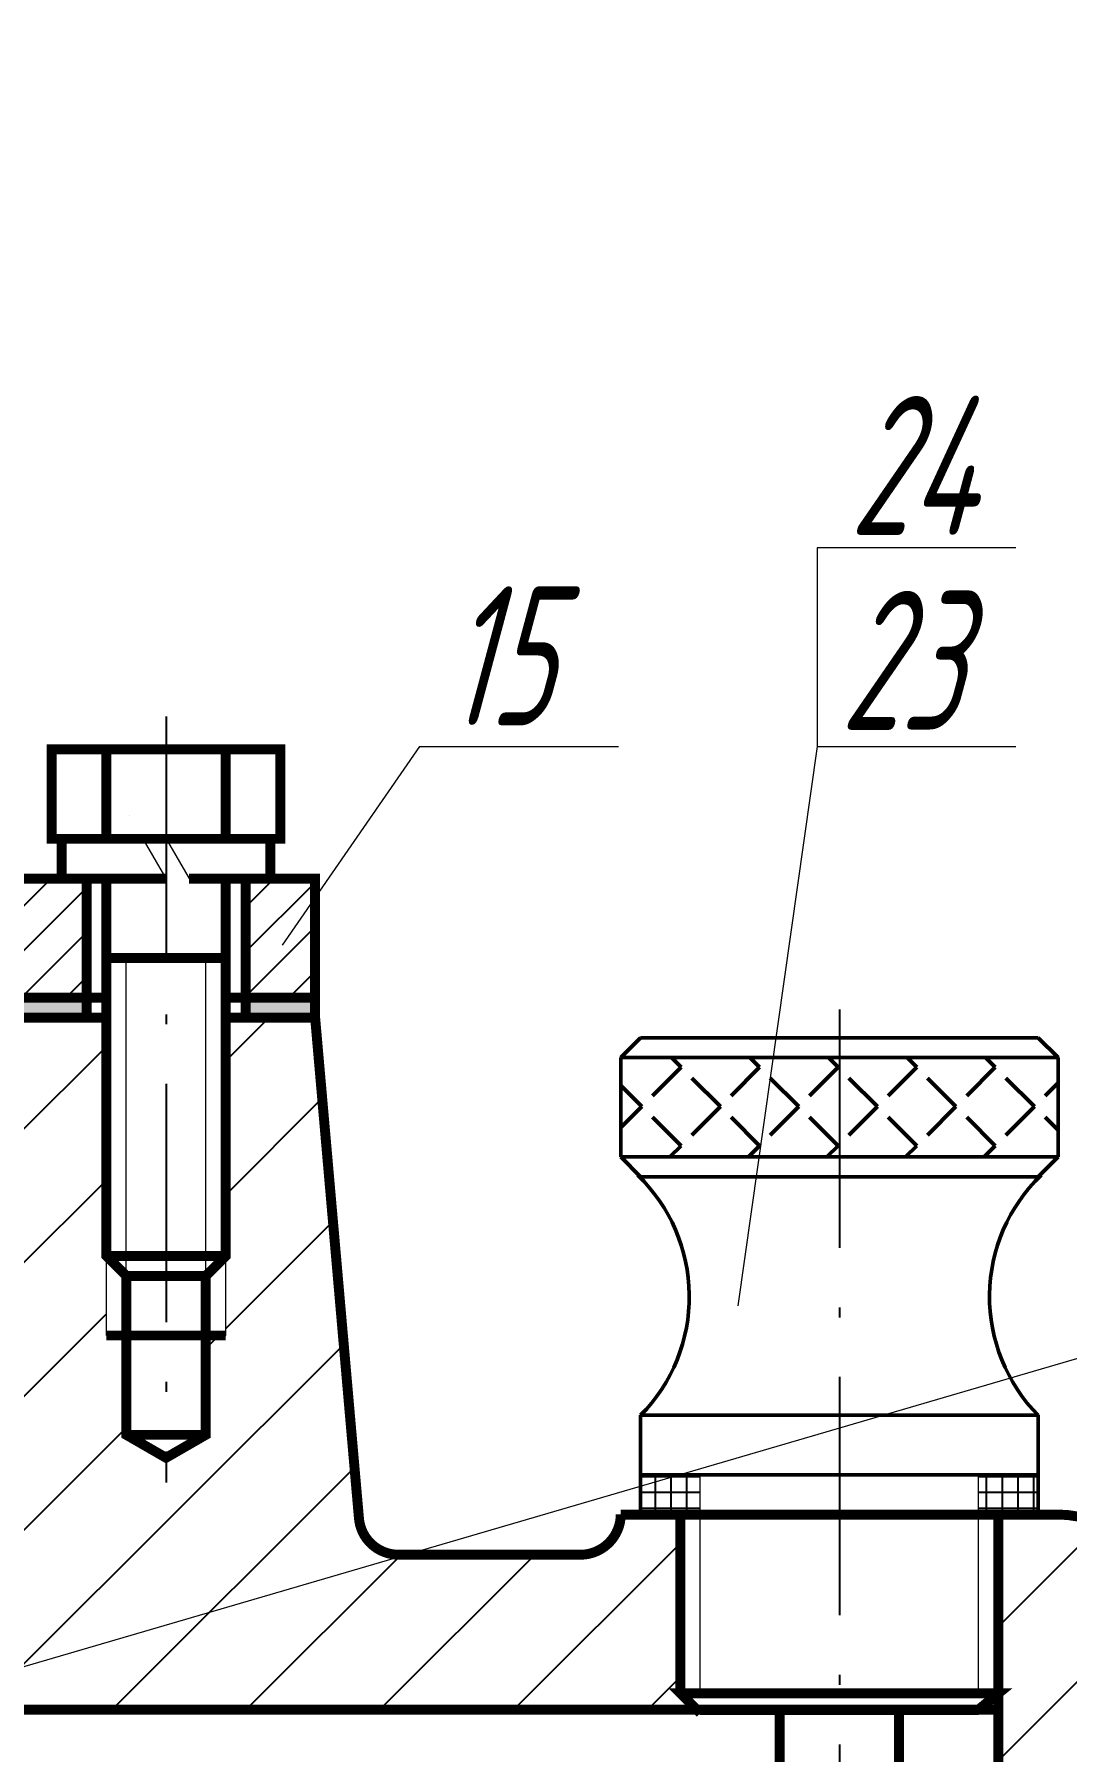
# Model space of a CAD drawing. Extents: x -10 to 1530, y -433 to 597.
# Drawn here: x 310.4 to 362.3, y 379.6 to 466 of the extents above; entities that cross this region are included whole.
import ezdxf

# ---------------------------------------------------------------- set-up
doc = ezdxf.new("R2010")
doc.units = 0
doc.header["$PDMODE"] = 3
doc.linetypes.add('ACAD_ISO10W100', pattern=[18.5, 12, -3, 0.5, -3])
doc.layers.get('DEFPOINTS').update_dxf_attribs({"linetype": 'CONTINUOUS'})
for name, color, linetype in [('ОСИ', 40, 'ACAD_ISO10W100'), ('ПРЕДВАРИТ', 5, 'CONTINUOUS'), ('ТЕКСТ', 1, 'CONTINUOUS'), ('ШТРИХОВКИ', 9, 'CONTINUOUS')]:
    doc.layers.add(name, color=color, linetype=linetype)
doc.layers.add('ОСНОВНОЙ', color=7, linetype='CONTINUOUS', lineweight=50)
doc.layers.add('РАЗМЕРЫ', color=140, linetype='CONTINUOUS', lineweight=9)
doc.styles.get("Standard").update_dxf_attribs({"font": 'txt.shx', "width": 0.6, "oblique": 15})
doc.dimstyles.get("Standard").update_dxf_attribs({"dimtxt": 2.5, "dimasz": 4, "dimexe": 1.25, "dimexo": 0.625, "dimtad": 1, "dimdec": 4, "dimdsep": 46, "dimlunit": 6, "dimtxsty": 'Standard', "dimcen": 2.5, "dimadec": 0, "dimazin": 0, "dimtfac": 1, "dimtdec": 4, "dimtmove": 0, "dimatfit": 3, "dimfxl": 0, "dimtolj": 1, "dimtzin": 0, "dimarcsym": 0})

# ---------------------------------------------------------------- blocks, each defined once
blk = doc.blocks.new('*D83')
at = {"layer": 'DEFPOINTS', "color": 0, "lineweight": 25}
for p in [(305.9725622780423, 468.8850784860684), (425.050106649808, 231.4421618220009), (435.549632136497, 231.4421618220009)]:
    blk.add_point(p, dxfattribs=at)
at = {"layer": 'РАЗМЕРЫ', "color": 0, "lineweight": -2}
for p, q in [((306.5975622780423, 468.8850784860684), (436.7996321364971, 468.8850784860683)), ((435.5496321364971, 464.8850784860683), (435.549632136497, 235.4421618220009)), ((425.675106649808, 231.4421618220009), (436.799632136497, 231.4421618220009))]:
    blk.add_line(p, q, dxfattribs=at)
at = {"layer": 'РАЗМЕРЫ', "color": 0, "lineweight": 25}
for points in [[(434.8829654698304, 464.8850784860683), (436.2162988031637, 464.8850784860683), (435.5496321364971, 468.8850784860683)], [(434.8829654698303, 235.4421618220009), (436.2162988031637, 235.4421618220009), (435.549632136497, 231.4421618220009)]]:
    blk.add_solid(points, dxfattribs=at)
at = {"layer": 'РАЗМЕРЫ', "color": 0, "insert": (433.6746321364969, 345.2031282742757), "char_height": 2.5, "attachment_point": 5, "rotation": 90}
blk.add_mtext('\\A1;238', dxfattribs=at)

msp = doc.modelspace()

# ---------------------------------------------------------------- hatches: boundary and pattern name
at = {"layer": 'ОСНОВНОЙ'}
h = msp.add_hatch(dxfattribs=at)
h.set_pattern_fill('ANGLE', color=256, scale=0.4, angle=135, style=0)
h.set_pattern_definition([(135, (435.8027241376106, -117.4411652538166), (-1.975656346635214, -1.975656346635214), [2.032, -0.762]), (225, (435.8027241376106, -117.4411652538166), (1.975656346635214, -1.975656346635214), [2.032, -0.762])])
h.paths.add_polyline_path([(339.9149233507076, 414.4978579431658), (339.9149233507072, 409.4978579431658), (350.9149233507072, 409.4978579431656), (350.9149233507076, 414.4978579431658)])
h.paths.add_polyline_path([(350.9149233507072, 414.4978579431658), (350.9149233507076, 409.497857943166), (361.9149233507076, 409.4978579431658), (361.9149233507067, 414.4978579431655)])
at = {"layer": 'ШТРИХОВКИ', "lineweight": 25}
h = msp.add_hatch(dxfattribs=at)
h.set_pattern_fill('ANSI31', color=0, scale=0.5, style=0)
h.set_pattern_definition([(45, (0, 0), (-1.122532015133644, 1.122532015133644), [])])
edge = h.paths.add_edge_path()
edge.add_line((313.0376932364898, 423.5121920654265), (313.0376932364898, 417.5121920654265))
edge.add_line((313.0376932364898, 417.5121920654265), (309.5376932364898, 417.5121920654265))
edge.add_line((309.5376932364898, 417.5121920654265), (309.5376932364898, 405.5121920654265))
edge.add_line((309.5376932364898, 405.5121920654265), (308.5376932364898, 404.5121920654265))
edge.add_line((308.5376932364898, 404.5121920654265), (306.5376932364898, 404.5121920654265))
edge.add_line((306.5376932364898, 404.5121920654265), (305.5376932364898, 405.5121920654265))
edge.add_line((305.5376932364898, 405.5121920654265), (305.3474656305347, 407.6865035509218))
edge.add_arc((303.3550762343511, 407.5121920654265), 2.000000000000025, 5.000000000001365, 84.76111133744153)
edge.add_line((303.5376932364898, 409.5038373728369), (303.5376932364898, 416.5121920654265))
edge.add_line((303.5376932364898, 416.5121920654265), (301.3369557030391, 416.5121920654265))
edge.add_line((301.3369557030391, 416.5121920654265), (301.3369557030391, 421.5121920654265))
edge.add_line((301.3369557030391, 421.5121920654265), (307.5376932364898, 421.5121920654264))
edge.add_arc((307.5376932364898, 423.5121920654264), 2, 270, 360)
edge.add_line((309.5376932364898, 423.5121920654264), (313.0376932364898, 423.5121920654265))
h.paths.add_polyline_path([(297.0376932364898, 421.5121920654265), (297.0376932364898, 416.5121920654265), (298.3369557030391, 416.5121920654265), (298.3369557030391, 421.5121920654265)])
h.paths.add_polyline_path([(321.0376932364898, 423.5121920654265), (321.0376932364898, 417.5121920654265), (324.5376932364898, 417.5121920654265), (324.5376932364898, 423.5121920654265)])
edge = h.paths.add_edge_path()
edge.add_line((242.5376932364898, 423.5121920654265), (257.5376932364898, 423.5121920654264))
edge.add_arc((259.5376932364898, 423.5121920654264), 2, 180, 270)
edge.add_line((259.5376932364898, 421.5121920654264), (270.0376932364898, 421.5121920654265))
edge.add_line((270.0376932364898, 421.5121920654265), (270.0376932364898, 416.5121920654273))
edge.add_line((270.0376932364898, 416.5121920654273), (263.5376932364898, 416.512192065425))
edge.add_line((263.5376932364898, 416.512192065425), (263.5376932364893, 409.5038373728368))
edge.add_arc((263.7203102386284, 407.5121920654265), 1.999999999999983, 95.23888866257158, 175.0000000000003)
edge.add_line((261.7279208424449, 407.6865035509218), (261.5376932364898, 405.5121920654265))
edge.add_line((261.5376932364898, 405.5121920654265), (260.5376932364898, 404.5121920654265))
edge.add_line((260.5376932364898, 404.5121920654265), (258.5376932364898, 404.5121920654265))
edge.add_line((258.5376932364898, 404.5121920654265), (257.5376932364898, 405.5121920654265))
edge.add_line((257.5376932364898, 405.5121920654265), (257.5376932364898, 417.5121920654265))
edge.add_line((257.5376932364898, 417.5121920654265), (242.5376932364898, 417.5121920654265))
edge.add_line((242.5376932364898, 417.5121920654265), (242.5376932364898, 423.5121920654265))
at = {"layer": 'ШТРИХОВКИ'}
h = msp.add_hatch(color=256, dxfattribs=at)
h.paths.add_polyline_path([(313.0376932364898, 416.5121920654265), (313.0376932364898, 417.5121920654265), (309.5376932364898, 417.5121920654265), (309.5376932364898, 416.5121920654265)])
h.paths.add_polyline_path([(324.5376932364898, 416.5121920654265), (324.5376932364898, 417.5121920654265), (321.0376932364898, 417.5121920654265), (321.0376932364898, 416.5121920654265)])
h = msp.add_hatch(dxfattribs=at)
h.set_pattern_fill('ANSI31', color=0, scale=1.5, style=0)
h.set_pattern_definition([(45, (0, 0), (-3.367596045400932, 3.367596045400933), [])])
h.paths.add_polyline_path([(315.0376932364897, 395.5121920654264), (315.0376932364898, 400.5121920654265), (314.0376932364898, 400.5121920654265), (314.0376932364898, 416.5121920654265), (313.0376932364898, 416.5121920654265), (309.5376932364898, 416.5121920654265), (309.5376932364898, 405.5121920654265), (309.5376932364898, 383.516160466946), (329.8968343073021, 389.4765238983117), (328.7356700599962, 389.4765238983117, -0.3888787318529864), (326.7432806638126, 391.3022124128163), (324.5376932364897, 416.5121920654265), (321.0376932364898, 416.5121920654265), (320.0376932364898, 416.5121920654265), (320.0376932364898, 404.5121920654265), (320.0376932364898, 400.5121920654265), (319.0376932364898, 400.5121920654265), (319.0376932364898, 395.5121920654265), (317.0376932364897, 394.3574915270472)])
h.paths.add_polyline_path([(342.9149233507067, 391.4978579431654), (339.914923350707, 391.4978579431655, -0.4173242881869948), (337.8411422010792, 389.4765238983117), (329.8968343073021, 389.4765238983117), (309.5376932364897, 383.516160466946), (309.5376932364898, 381.6820650465064), (342.9149233507076, 381.6820650465064), (342.9149233507076, 382.4978579431655)])
h.paths.add_polyline_path([(366.9149233507068, 386.4978579431652, 0.4142135623730751), (361.9149233507072, 391.4978579431652), (358.9149233507104, 391.4978579431653), (358.914923350715, 382.4978579431658), (358.9149233507117, 378.2718393177632), (366.9149233507068, 380.555522180491)])
h.paths.add_polyline_path([(366.9149233507069, 380.555522180491), (358.9149233507072, 378.2718393177619), (358.9149233507072, 372.4978579431652), (358.9149233507061, 358.2489650974025), (366.9149233507069, 360.5371019803699)])
edge = h.paths.add_edge_path()
edge.add_line((366.9149233507068, 360.5371019803698), (358.9149233507057, 358.2489650974024))
edge.add_line((358.9149233507057, 358.2489650974024), (358.9149233507037, 322.5312048812762))
edge.add_line((358.9149233507037, 322.5312048812762), (376.836546377541, 322.5312048812761))
edge.add_spline(control_points=[(376.836546377541, 322.5312048812761), (376.7727322655624, 326.5372669229602), (376.1431291239905, 330.5342359021182), (375.5135259824185, 334.5312048812762)], knot_values=[0, 0, 0, 9.059419880941277e-14, 12.07271232846672, 12.07271232846672, 12.07271232846672, 12.07271232846672], degree=3, periodic=0)
edge.add_line((375.5135259824186, 334.5312048812762), (368.9149233507069, 334.5312048812762))
edge.add_arc((368.9149233507069, 336.5312048812762), 2, 180, 270, ccw=False)
edge.add_line((366.9149233507069, 336.5312048812762), (366.9149233507068, 360.5371019803698))
h = msp.add_hatch(dxfattribs=at)
h.set_pattern_fill('ANSI37', color=256, scale=0.25, angle=45, style=0)
h.set_pattern_definition([(180, (2511.765856542135, 1496.727205701906), (0, 0.79375), []), (90, (2511.765856542135, 1496.727205701906), (0.79375, 0), [])])
h.paths.add_polyline_path([(343.9149233507076, 391.4978579431651), (343.9149233507076, 393.4978579431652), (340.9149233507072, 393.4978579431652), (340.9149233507072, 391.4978579431653)])
h.paths.add_polyline_path([(357.9149233507104, 393.4978579431651), (357.9149233507094, 391.4978579431655), (360.9149233507072, 391.4978579431656), (360.9149233507072, 393.497857943165)])

# ---------------------------------------------------------------- linework, layer by layer
at = {"layer": 'ОСИ', "color": 0}
for p, q in [((317.0376932364898, 431.6753190171933), (317.0376932364898, 393.1091517284083)), ((350.9149233507076, 416.9255565646267), (350.9149233507074, 274.8520281750367))]:
    msp.add_line(p, q, dxfattribs=at)
at = {"layer": 'ОСНОВНОЙ', "lineweight": 20}
for p, q in [((317.0376932364898, 423.5121920654265), (315.8829926981105, 425.5121920654266)), ((317.0376932364895, 425.5121920654265), (318.1923937748686, 423.5121920654265)), ((314.0376932364898, 400.5121920654265), (314.0376932364898, 423.5121920654265)), ((320.0376932364898, 400.5121920654265), (320.0376932364898, 423.5121920654265)), ((315.0376932364898, 395.5121920654265), (315.0376932364898, 419.5121920654265)), ((319.0376932364898, 395.5121920654265), (319.0376932364898, 419.5121920654265)), ((343.9149233507026, 382.4978579431655), (343.9149233507076, 393.4978579431656)), ((357.9149233506853, 382.4978579431658), (357.9149233507104, 393.4978579431631))]:
    msp.add_line(p, q, dxfattribs=at)
at = {"layer": 'ОСНОВНОЙ'}
for p, q in [((339.9149233507072, 414.497857943166), (340.9149233507072, 415.4978579431658)), ((360.9149233507067, 415.4978579431655), (340.9149233507072, 415.4978579431658)), ((361.9149233507076, 414.4978579431661), (360.9149233507076, 415.4978579431656)), ((339.9149233507072, 414.4978579431656), (361.9149233507072, 414.4978579431658)), ((339.9149233507072, 409.4978579431658), (339.9149233507072, 414.497857943166)), ((361.9149233507076, 409.4978579431655), (361.9149233507076, 414.4978579431661)), ((339.9149233507072, 409.4978579431658), (361.9149233507067, 409.4978579431658)), ((339.9149233507072, 409.4978579431658), (340.9149233507072, 408.4978579431658)), ((361.9149233507076, 409.4978579431655), (360.9149233507076, 408.4978579431656)), ((340.9149233507072, 408.4978579431658), (360.9149233507067, 408.4978579431656)), ((340.9149233507072, 391.4978579431656), (340.9149233507076, 396.4978579431656)), ((340.9149233507076, 396.4978579431656), (360.9149233507076, 396.4978579431657)), ((360.9149233507076, 396.4978579431657), (360.9149233507072, 391.4978579431656)), ((340.9149233507076, 393.4978579431653), (360.9149233507076, 393.4978579431656)), ((339.9149233507067, 391.4978579431655), (339.9149233507072, 391.4978579431653)), ((339.9149233507072, 391.4978579431655), (361.9149233507068, 391.4978579431652)), ((340.9149233507072, 391.4978579431653), (360.9149233507072, 391.4978579431656)), ((342.9149233507072, 382.4978579431656), (342.9149233507067, 391.4978579431655)), ((358.9149233507067, 382.4978579431626), (358.9149233507104, 391.4978579431624)), ((361.9149233507072, 391.4978579431652), (361.9149233507072, 391.4978579431653)), ((337.91492066552, 389.4765238983117), (328.7356700599962, 389.4765238983117)), ((342.9149233507076, 382.4978579431655), (358.9149233507072, 382.4978579431658)), ((343.9149233507072, 381.4978579431656), (342.9149233507072, 382.4978579431656)), ((357.9149233507067, 381.4978579431656), (358.9149233507072, 382.4978579431658)), ((343.9149233507072, 381.4978579431656), (357.9149233507067, 381.4978579431656)), ((347.9149233507072, 381.4978579431657), (347.9149233507072, 366.4978579431656)), ((353.9149233507072, 381.4978579431658), (353.9149233507078, 275.8520281750366))]:
    msp.add_line(p, q, dxfattribs=at)
at = {"layer": 'ОСНОВНОЙ', "const_width": 0.5}
for points in [[(311.2876932364895, 425.512192065427), (311.28769323649, 430.012192065427), (322.7876932364898, 430.0121920654265), (322.7876932364898, 425.5121920654265), (311.2876932364895, 425.512192065427)], [(314.0376932364898, 430.0121920654265), (314.0376932364898, 425.5121920654269)], [(320.0376932364898, 430.0121920654265), (320.0376932364898, 425.5121920654266)], [(311.7876932364898, 425.5121920654265), (311.7876932364898, 423.5121920654265)], [(322.2876932364898, 425.5121920654265), (322.2876932364898, 423.5121920654265)], [(314.0376932364898, 423.5121920654265), (314.0376932364898, 404.5121920654265), (315.0376932364898, 403.5121920654265), (319.0376932364898, 403.5121920654265), (320.0376932364898, 404.5121920654265), (320.0376932364898, 423.5121920654265)], [(318.1923937748686, 423.5121920654265), (321.0376932364898, 423.5121920654265)], [(321.0376932364898, 423.5121920654265), (321.0376932364898, 417.5121920654265), (324.5376932364898, 417.5121920654265), (324.5376932364898, 423.5121920654265), (321.0376932364898, 423.5121920654265)], [(314.0376932364898, 419.5121920654265), (320.0376932364898, 419.5121920654265)], [(309.5376932364898, 416.5121920654265), (313.0376932364898, 416.5121920654265), (313.0376932364898, 417.5121920654265)], [(313.0376932364898, 417.5121920654265), (314.0376932364898, 417.5121920654265)], [(320.0376932364898, 417.5121920654265), (321.0376932364898, 417.5121920654265)], [(324.5376932364898, 417.5121920654265), (324.5376932364898, 416.5121920654265), (321.0376932364898, 416.5121920654265), (321.0376932364898, 417.5121920654265), (324.5376932364898, 417.5121920654265)], [(313.0376932364898, 416.5121920654265), (314.0376932364898, 416.5121920654265)], [(320.0376932364898, 416.5121920654265), (321.0376932364898, 416.5121920654265)], [(314.0376932364898, 404.5121920654265), (320.0376932364898, 404.5121920654265)], [(315.0376932364898, 403.5121920654265), (315.0376932364898, 395.5121920654265), (317.0376932364898, 394.3574915270472), (319.0376932364898, 395.5121920654265), (319.0376932364898, 403.5121920654265)], [(314.0376932364898, 400.5121920654265), (320.0376932364898, 400.5121920654265)], [(319.0376932364898, 395.5121920654265), (315.0376932364898, 395.5121920654265)], [(339.9149233507072, 391.4978579431655), (361.9149233507072, 391.4978579431652)], [(342.9149233507067, 391.4978579431653), (342.9149233507031, 382.4978579431656)], [(358.9149233507104, 391.4978579431624), (358.914923350715, 382.4978579431658)], [(343.9149233507072, 381.4978579431656), (342.9149233507072, 382.4978579431656), (358.9149233507067, 382.4978579431591), (357.9149233507058, 381.6820650465065)], [(358.9149233507067, 381.6820650465064), (307.0376932365, 381.6820650465065)], [(347.9149233507072, 381.4978579431656), (347.9149233507072, 366.4978579431656), (348.9149233507072, 366.4978579431658), (348.9135855355048, 274.8520281750365), (352.9149233507077, 274.8520281750367), (353.9149233507081, 275.8520281750369), (353.9149233507081, 381.6820650465065)]]:
    msp.add_lwpolyline(points, dxfattribs=at)
for points in [[(313.0376932364898, 423.5121920654265), (313.0376932364898, 417.5121920654265), (309.5376932364898, 417.5121920654265), (309.5376932364898, 405.5121920654265), (308.5376932364898, 404.5121920654265), (306.5376932364898, 404.5121920654265), (305.5376932364898, 405.5121920654265), (305.3474656305347, 407.6865035509218, 0.3627902486684729), (303.5376932364898, 409.5038373728369), (303.5376932364898, 416.5121920654265), (301.3369557030391, 416.5121920654265), (301.3369557030391, 421.5121920654265), (307.5376932364898, 421.5121920654264, 0.414213562373095), (309.5376932364898, 423.5121920654264), (313.0376932364898, 423.5121920654265)], [(324.5376932364898, 416.5121920654265), (326.7432806638126, 391.3022124128163, 0.4915199827743986), (326.7432806638126, 391.3022124128163)], [(326.7432806638126, 391.3022124128163, 0.3888787318529828), (328.7356700599962, 389.4765238983117), (337.91492066552, 389.4765238983117, 0.4089188582856882), (339.9149806708141, 391.5131390756971, 0.8683113783178532)], [(366.9149233507068, 386.4978579431652, 0.414213562373095), (361.9149233507068, 391.4978579431652, 0.5773502691896392)], [(358.9149233507037, 322.5312048812762), (358.9149233507067, 382.4978579431658, 0.41421356237312), (358.9149233507067, 382.4978579431658, 0.9999999999999999)]]:
    msp.add_lwpolyline(points, format="xyb", dxfattribs=at)
at = {"layer": 'ОСНОВНОЙ', "lineweight": 25, "const_width": 0.5}
msp.add_lwpolyline([(313.0376932364898, 423.5121920654265), (317.0376932364898, 423.5121920654265)], dxfattribs=at)
at = {"layer": 'ОСНОВНОЙ'}
for centre, radius, start, end in [((334.8553222800748, 402.4687062732272), 8.507043841183279, 315.4226828969612, 45.9214136288621), ((366.9745244213334, 402.4687062732243), 8.507043841176145, 134.0785863710895, 224.5773171030577), ((328.7356700599962, 391.4765238983117), 2, 185.0000000000006, 270), ((337.8780314332997, 391.5131390756971), 2.036949237514412, 271.0376855877562, 359.5701647361348), ((361.9149233507068, 386.4978579431652), 5, 0, 89.9999999999997)]:
    msp.add_arc(centre, radius, start, end, dxfattribs=at)
at = {"layer": 'ПРЕДВАРИТ'}
for p, q in [((311.28769323649, 430.012192065427), (317.03769323649, 430.0121920654265)), ((311.2876932364895, 425.512192065427), (311.28769323649, 430.012192065427)), ((314.0376932364898, 430.0121920654265), (314.0376932364898, 425.5121920654265)), ((322.7876932364898, 430.0121920654265), (317.0376932364898, 430.0121920654265)), ((320.0376932364898, 430.0121920654265), (320.0376932364898, 425.5121920654265)), ((322.7876932364898, 425.5121920654265), (322.7876932364898, 430.0121920654265)), ((315.2178188038706, 426.6643070461184), (315.2178188038706, 426.6643070461184)), ((317.0376932364895, 425.5121920654265), (311.2876932364895, 425.512192065427)), ((311.7876932364898, 425.5121920654265), (311.7876932364898, 423.5121920654265)), ((317.0376932364898, 425.5121920654265), (322.7876932364898, 425.5121920654265)), ((322.2876932364898, 425.5121920654265), (322.2876932364898, 423.5121920654265)), ((313.0376932364898, 423.5121920654265), (313.0376932364898, 416.5121920654265)), ((321.0376932364898, 423.5121920654265), (321.0376932364898, 416.5121920654265)), ((324.5376932364898, 416.5121920654265), (324.5376932364898, 423.5121920654265)), ((314.0376932364898, 419.5121920654265), (320.0376932364898, 419.5121920654265)), ((320.0376932364898, 419.5121920654265), (320.0376932364898, 419.5121920654265)), ((309.5376932364898, 417.5121920654265), (314.0376932364898, 417.5121920654265)), ((320.0376932364898, 417.5121920654265), (324.5376932364898, 417.5121920654265)), ((309.5376932364898, 416.5121920654265), (314.0376932364898, 416.5121920654265)), ((320.0376932364898, 416.5121920654265), (324.5376932364898, 416.5121920654265)), ((324.5376932364898, 416.5121920654265), (326.7432806638126, 391.3022124128163)), ((320.0376932364898, 404.5121920654265), (314.0376932364898, 404.5121920654265)), ((315.0376932364898, 403.5121920654265), (314.0376932364898, 404.5121920654265)), ((319.0376932364898, 403.5121920654265), (320.0376932364898, 404.5121920654265)), ((315.0376932364898, 403.5121920654265), (319.0376932364898, 403.5121920654265)), ((320.0376932364898, 400.5121920654265), (314.0376932364898, 400.5121920654265)), ((315.0376932364898, 395.5121920654265), (317.0376932364898, 394.3574915270472)), ((319.0376932364898, 395.5121920654265), (315.0376932364898, 395.5121920654265)), ((319.0376932364898, 395.5121920654265), (317.0376932364898, 394.3574915270472)), ((307.0376932364907, 381.6820650465065), (354.9149233507069, 381.6820650465065))]:
    msp.add_line(p, q, dxfattribs=at)
at = {"layer": 'РАЗМЕРЫ', "color": 0}
for p, q in [((359.7922178966564, 440.1592317487307), (349.7922178966564, 440.1592317487307)), ((349.7922178966564, 440.1592317487307), (349.7922178966564, 430.1592317487307)), ((329.7922178966564, 430.1592317487307), (322.8788432715191, 420.1529793751117)), ((329.7922178966564, 430.1592317487307), (339.7922178966564, 430.1592317487307)), ((349.7922178966564, 430.1592317487307), (345.8118228739581, 402.0035770722827)), ((349.7922178966564, 430.1592317487307), (359.7922178966564, 430.1592317487307)), ((399.7922178966564, 410.1592317487307), (297.3933534587613, 380.1808331077393))]:
    msp.add_line(p, q, dxfattribs=at)
at = {"layer": 'ШТРИХОВКИ'}
msp.add_line((354.9149233507069, 381.6820650465065), (343.9149233507072, 381.6820650465065), dxfattribs=at)

# ---------------------------------------------------------------- texts
at = {"layer": 'ТЕКСТ', "color": 0, "oblique": 15, "width": 0.6}
for s, p in [('24', (351.4190579092522, 440.8037810576313)), ('15', (331.0784654143936, 431.2260756309518)), ('23', (350.9514596683925, 430.9924721150719))]:
    msp.add_text(s, height=7, dxfattribs=at).set_placement(p)

# ---------------------------------------------------------------- dimensions: what is measured, and where the dimension line sits
at = {"layer": 'РАЗМЕРЫ', "color": 0}
dim = msp.add_linear_dim(base=(435.549632136497, 231.4421618220009), p1=(305.9725622780423, 468.8850784860684), p2=(425.050106649808, 231.4421618220009), angle=90, text='238', dimstyle='Standard', dxfattribs=at)
dim.commit()
dim.dimension.update_dxf_attribs({"geometry": '*D83', "text_midpoint": (435.5496321364969, 345.2031282742757), "dimtype": 160})

doc.saveas('drawing.dxf')
